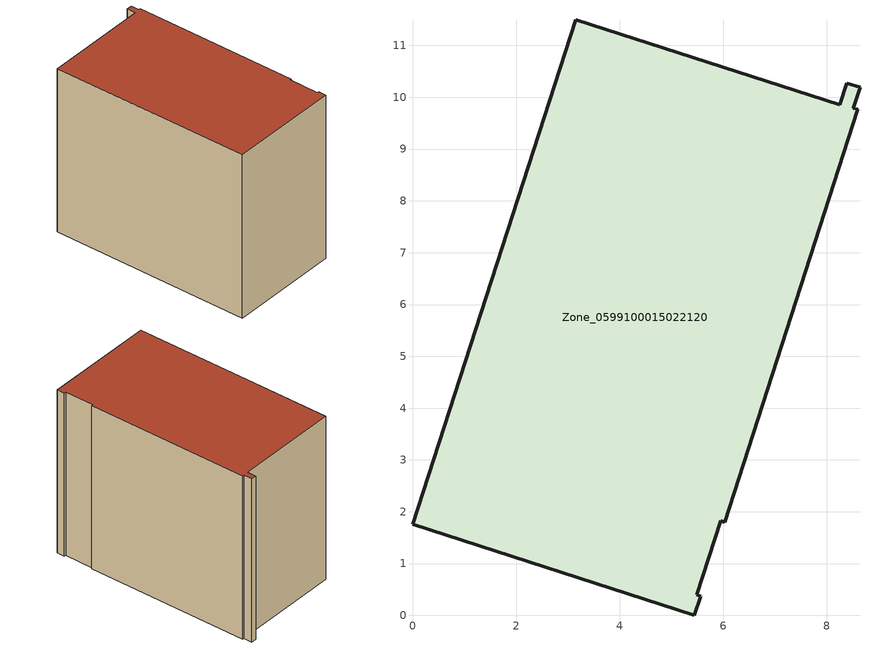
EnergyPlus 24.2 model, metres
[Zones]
Zone_0599100015022120
 floor ground (C_G): 5.95,1.83 5.49,0.4 5.56,0.37 5.44,0 0,1.76 3.15,11.5 8.25,9.85 8.38,10.27 8.64,10.19 8.51,9.79 8.6,9.77 6.02,1.8 z0.95
 wall outside (C_F): 5.49,0.4 5.95,1.83 6.02,1.8 8.6,9.77 8.51,9.79 8.64,10.19 8.38,10.27 8.25,9.85 3.15,11.5 0,1.76 5.44,0 5.56,0.37 5.49,0.4 z0.95:9.57
 roof outside (C_R): 6.02,1.8 8.6,9.77 8.51,9.79 8.64,10.19 8.38,10.27 8.25,9.85 3.15,11.5 0,1.76 5.44,0 5.56,0.37 5.49,0.4 5.95,1.83 z9.57
[BUILDING]
Pand.0599100015022120: North Axis=0; Terrain=City; Loads Convergence Tolerance Value=0.04; Temperature Convergence Tolerance Value=0.4; Solar Distribution=FullExterior; Maximum Number of Warmup Days=25; Minimum Number of Warmup Days=1
[Site:Location]
Rotterdam.The.Hague.AP_ZH_NLD Design_Conditions: Latitude=51.96; Longitude=4.45; Time Zone=1; Elevation=-4.5
[SITE:GROUNDTEMPERATURE:BUILDINGSURFACE]
18, 18, 18, 18, 18, 18, 18, 18, 18, 18, 18, 18
[MATERIAL] Thermal Absorptance=0.9; Solar Absorptance=0.7; Visible Absorptance=0.7
Name | Roughness | Thickness | Conductivity | Density | Specific Heat
G.TC.2006-2014 | MediumSmooth | 0.15 | 0.06 | 540 | 1210
F.TC.2006-2014 | Rough | 0.3 | 0.12 | 1920 | 840
R.TC.2006-2014 | MediumRough | 0.2 | 0.08 | 1500 | 1000
[CONSTRUCTION]
C_G: G.TC.2006-2014
C_F: F.TC.2006-2014
C_R: R.TC.2006-2014
[ZONE]
Zone_0599100015022120: Type=1; Multiplier=1; Ceiling Height=Autocalculate; Volume=Autocalculate; Floor Area=autocalculate; Part of Total Floor Area=Yes
[ZONEINFILTRATION:DESIGNFLOWRATE]
Infil_Zone_0599100015022120: Zone or ZoneList or Space or SpaceList=Zone_0599100015022120; Schedule=AlwaysOn; Design Flow Rate Calculation Method=Flow/Area; Flow Rate per Floor Area=0.0015; Constant Term Coefficient=1; Temperature Term Coefficient=0; Velocity Term Coefficient=0; Velocity Squared Term Coefficient=0
[HVACTEMPLATE:ZONE:IDEALLOADSAIRSYSTEM]
Zone_0599100015022120: Maximum Heating Supply Air Temperature=50; Minimum Cooling Supply Air Temperature=13; Maximum Heating Supply Air Humidity Ratio=0.0156; Minimum Cooling Supply Air Humidity Ratio=0.0077; Heating Limit=NoLimit; Cooling Limit=NoLimit; Dehumidification Control Type=ConstantSensibleHeatRatio; Cooling Sensible Heat Ratio=0.7; Dehumidification Setpoint=60; Humidification Control Type=None; Humidification Setpoint=30; Outdoor Air Method=None; Outdoor Air Flow Rate per Person=0.00944; Outdoor Air Flow Rate per Zone Floor Area=0; Outdoor Air Flow Rate per Zone=0; Demand Controlled Ventilation Type=None; Outdoor Air Economizer Type=NoEconomizer; Heat Recovery Type=None; Sensible Heat Recovery Effectiveness=0.7; Latent Heat Recovery Effectiveness=0.65
[ZONECONTROL:THERMOSTAT]
ThermostatControl_Zone_0599100015022120: Zone or ZoneList=Zone_0599100015022120; Control Type Schedule=DualSetpointControlType; Control 1=Thermostat_Zone_0599100015022120; Temperature Difference Between Cutout And Setpoint=0
[THERMOSTATSETPOINT:DUALSETPOINT]
Thermostat_Zone_0599100015022120: Heating Setpoint Temperature Schedule=HeatingSetpoint_Zone_0599100015022120; Cooling Setpoint Temperature Schedule=CoolingSetpoint_Zone_0599100015022120
[SCHEDULE:COMPACT]
HeatingSetpoint_Zone_0599100015022120: Through: 12/31, For: AllDays, Until: 24:00, 21
CoolingSetpoint_Zone_0599100015022120: Through: 12/31, For: AllDays, Until: 24:00, 24
DualSetpointControlType: Through: 12/31, For: AllDays, Until: 24:00, 4
AlwaysOn: Through: 12/31, For: AllDays, Until: 24:00, 1
